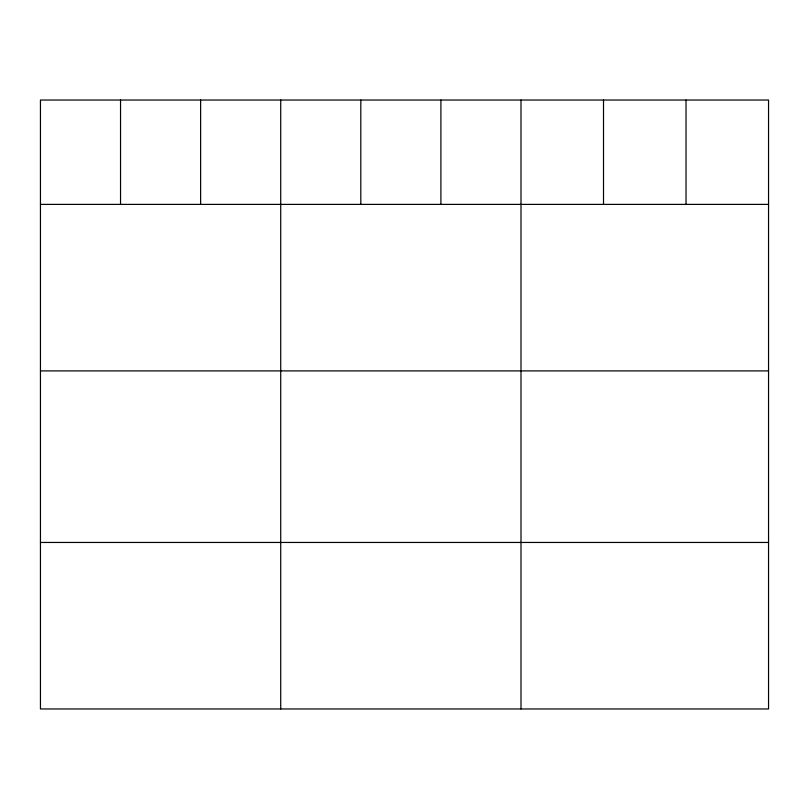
<?xml version="1.0" encoding="UTF-8"?>
<svg xmlns="http://www.w3.org/2000/svg" width="809" height="809" viewBox="0 0 809 809"><rect width="100%" height="100%" fill="white"/><g stroke="black" fill="none" stroke-linecap="round" stroke-linejoin="round"><path stroke-width="1.21" d="M768.55 204.394L768.55 708.967L40.45 708.967L40.45 100.033L768.55 100.033L768.55 204.394L40.45 204.394M40.45 370.906L768.55 370.906M40.45 542.455L768.55 542.455M686.032 100.033L686.032 204.394M603.514 100.033L603.514 204.394M520.996 100.033L520.996 708.967M440.905 100.033L440.905 204.394M360.814 100.033L360.814 204.394M280.723 100.033L280.723 708.967M200.632 100.033L200.632 204.394M120.541 100.033L120.541 204.394"/></g></svg>
